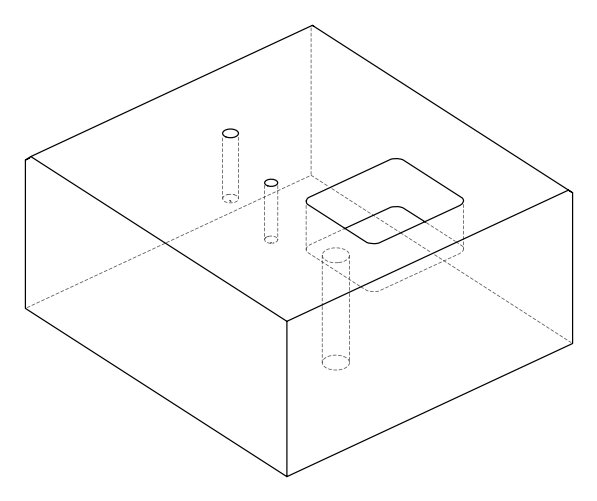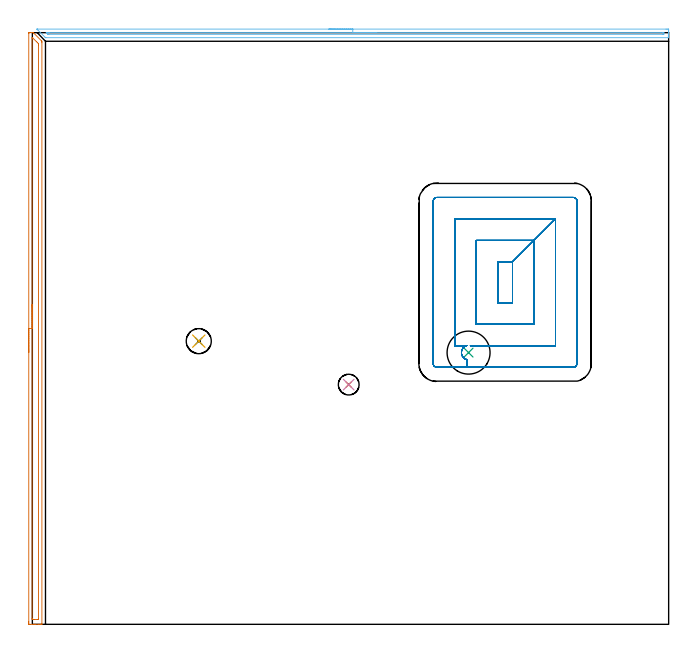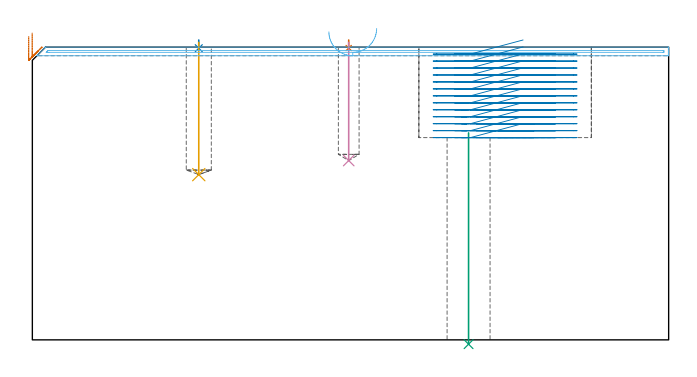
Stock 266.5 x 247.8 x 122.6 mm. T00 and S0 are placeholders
(PLAN: 8 operations, 5 tool changes, 28.2 min)
(1 SPOT_DRILL | STEP1POCKET | NXT0321_9005460120000 | 0.03 min | 0 mm3)
(2 SPOT_DRILL_1 | STEP1POCKET_1 | NXT0321_9005460120000 | 0.03 min | 1 mm3)
(3 INDEXABLE_INSERT_DRILL_THROUGH_HOLE_FROM_SOLID | STEP1HOLE | NXT0302_007 | 0.36 min | 31173 mm3)
(4 DRILL_BLIND_HOLE_INTO_CENTER | STEP1POCKET | UGT0301_203 | 0.2 min | 2713 mm3)
(5 DRILL_BLIND_HOLE_INTO_CENTER_1 | STEP1POCKET_1 | NXT0301_076 | 0.22 min | 4502 mm3)
(6 AREA_MILL | FG_CHAMFER_SURFACE | UGT0205_001 | 4.36 min | 1729 mm3)
(7 AREA_MILL_1 | FG_CHAMFER_SURFACE_1 | UGT0205_001 | 4.14 min | 3721 mm3)
(8 MILL_RECTANGULAR_POCKET | POCKET_RECTANGULAR_STRAIGHT | NXT0201_011 | Follow Part, ap 3, ae 75% | 18.83 min | 215951 mm3)
(TOOL NXT0321_9005460120000 | NC Spot Drill, 142deg, 12mm, Carbide, Uncoated | D12 PA142 FL30 Z2)
(TOOL NXT0302_007 | Index. Insert Drill 18mm [880-D1800L25-05] | D18 PA176 FL90 Z2)
(TOOL UGT0301_203 | Twist Drill 8.7 mm | D8.7 PA118 FL80 Z2)
(TOOL NXT0301_076 | Carbide Drill 10.5mm [860.1-1050-032A1-MM 2214] | D10.5 PA140 FL55 Z2)
(TOOL UGT0205_001 | Chamfer Mill 20 x 3 x 45 deg. | D20 FL50 Z2)
(TOOL NXT0201_011 | ENDMILL 12mm [2P460-1200-NA 1630] | D12 FL38 Z6)
(OP 1 SPOT_DRILL)
G17 G21 G94 G90
T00 M6
G54
G17 G0 G90 X132.5 Y100.4 S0 M3
G43 Z132.6 H0
G94 G81 G98 Z122.226 F250. R125.6
G80
M5
M2
(OP 2 SPOT_DRILL_1)
G17 G21 G94 G90
T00 M6
G54
G17 G0 G90 X69.7 Y118.6 S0 M3
G43 Z132.6 H0
G94 G81 G98 Z122.148 F250. R125.6
G80
M5
M2
(OP 3 INDEXABLE_INSERT_DRILL_THROUGH_HOLE_FROM_SOLID)
G17 G21 G94 G90
T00 M6
G54
G17 G0 G90 X182.7 Y113.8 S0 M3
G43 Z132.6 H1
G94 G81 G98 Z-1.814 F250. R86.7
G80
M5
M2
(OP 4 DRILL_BLIND_HOLE_INTO_CENTER)
G17 G21 G94 G90
T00 M6
G54
G17 G0 G90 X132.5 Y100.4 S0 M3
G43 Z132.6 H0
G94 G81 G98 Z75.1 F250. R124.6
G80
M5
M2
(OP 5 DRILL_BLIND_HOLE_INTO_CENTER_1)
G17 G21 G94 G90
T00 M6
G54
G17 G0 G90 X69.7 Y118.6 S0 M3
G43 Z132.6 H1
G94 G81 G98 Z69.2 F250. R124.6
G80
M5
M2
(OP 6 AREA_MILL)
G17 G21 G94 G90
T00 M6
G54
G17 G0 G90 X124.2 Y249.3 S1061 M3
G43 Z132.6 H0
Z129.
G94 G1 X124.238 Z128.128 F250.
X124.352 Z127.264
X124.541 Z126.412
X124.803 Z125.58
X125.137 Z124.774
X125.54 Z124.
X126.009 Z123.264
X126.54 Z122.572
X127.129 Z121.929
X127.772 Z121.34
X128.464 Z120.808
X129.2 Z120.34
X129.974 Z119.937
X130.78 Z119.603
X131.612 Z119.341
X132.464 Z119.152
X133.329 Z119.038
X134.2 Z119.
X265.409
X265.89 Y249.299 Z119.001
X266.364 Y249.294 Z119.003
X266.491 Y249.29 Z119.004
X266.5 Y248.825 Z119.469
Y248.266 Z120.031
Y247.942 Z120.354
Y247.383 Z120.913
Y247.058 Z121.236
Y246.409 Z121.89
Y246.049 Z122.25
Y245.712 Z122.578
X266.493 Y245.702 Z122.588
X266.336 Y245.7 Z122.6
X5.635
X5.504 Y245.704 Z122.589
X5.493 Y245.711 Z122.582
X5.32 Y245.88 Z122.419
X2.198 Y249.001 Z119.297
X2.064 Y249.136 Z119.162
X1.941 Y249.266 Z119.032
X1.916 Y249.296 Z119.002
X2.047 Y249.3 Z119.
X2.064
X134.2
Y247.886 Z120.414
X264.161 Y247.885 Z120.415
X264.486 Y247.879 Z120.421
X264.49 Y247.775 Z120.525
X264.497 Y247.553 Z120.747
X264.491 Y247.304 Z120.996
X264.484 Y247.121 Z121.179
X263.991 Y247.114 Z121.186
X6.9
X6.696 Y247.116 Z121.184
X6.594 Y247.119 Z121.181
X6.548 Y247.121 Z121.179
X6.41 Y247.252 Z121.048
X6.082 Y247.571 Z120.729
X5.878 Y247.78 Z120.52
X5.794 Y247.868 Z120.432
X6.082 Y247.882 Z120.418
X6.14 Y247.884 Z120.416
X6.918 Y247.886 Z120.414
X134.2
X135.072 Z120.452
X135.937 Z120.566
X136.788 Z120.755
X137.62 Z121.017
X138.426 Z121.351
X139.2 Z121.754
X139.936 Z122.223
X140.628 Z122.754
X141.271 Z123.343
X141.861 Z123.986
X142.392 Z124.678
X142.86 Z125.414
X143.263 Z126.188
X143.597 Z126.994
X143.859 Z127.826
X144.048 Z128.678
X144.162 Z129.543
X144.2 Z130.414
G0 Z132.6
M5
M2
(OP 7 AREA_MILL_1)
G17 G21 G94 G90
T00 M6
G54
G17 G0 G90 X-1.5 Y113.9 S1061 M3
G43 Z132.6 H0
Z127.1
G94 G1 Y113.938 Z126.228 F250.
Y114.052 Z125.363
Y114.241 Z124.512
Y114.503 Z123.68
Y114.837 Z122.874
Y115.24 Z122.1
Y115.708 Z121.364
Y116.24 Z120.672
Y116.829 Z120.029
Y117.472 Z119.44
Y118.164 Z118.908
Y118.9 Z118.44
Y119.674 Z118.037
Y120.48 Z117.703
Y121.312 Z117.441
Y122.164 Z117.252
Y123.028 Z117.138
Y123.9 Z117.1
Y247.45
X-1.497 Y247.629 Z117.103
X-1.491 Y247.798 Z117.105
X-1.308 Y247.8 Z117.288
X-0.968 Z117.627
X-0.014 Z118.585
X0.363 Y247.797 Z118.962
X0.393 Y247.795 Z118.991
X0.42 Y247.778 Z119.018
X0.546 Y247.655 Z119.145
X3.915 Y244.285 Z122.514
X4. Y244.206 Z122.584
Y243.609 Z122.6
Y0.171
X3.997 Y0.01 Z122.588
X3.968 Y0.008 Z122.559
X3.592 Y0. Z122.191
X3.261 Z121.861
X2.581 Z121.176
X1.353 Z119.95
X0.806 Z119.401
X0.193 Z118.788
X-0.968 Y0.001 Z117.628
X-1.212 Y0.003 Z117.384
X-1.491 Y0.008 Z117.105
X-1.493 Y0.089 Z117.103
X-1.498 Y0.618 Z117.102
X-1.5 Y1.154 Z117.1
Y123.9
X-0.086 Z118.514
Y245.395
X-0.081 Y245.79 Z118.519
X-0.056 Z118.544
X-0.03 Y245.77 Z118.57
X0.026 Y245.72 Z118.626
X0.136 Y245.613 Z118.736
X1.694 Y244.056 Z120.294
X2.139 Y243.609 Z120.739
X2.581 Y243.158 Z121.181
X2.586 Y242.71 Z121.186
Y2.405
X2.581 Y2.01 Z121.181
X2.093 Y2.002 Z120.693
X0.806 Y2.001 Z119.406
X0.318 Y2.003 Z118.918
X-0.081 Y2.01 Z118.519
X-0.086 Y2.405 Z118.514
Y2.41
Y123.9
Y124.772 Z118.552
Y125.636 Z118.666
Y126.488 Z118.855
Y127.32 Z119.117
Y128.126 Z119.451
Y128.9 Z119.854
Y129.636 Z120.323
Y130.328 Z120.854
Y130.971 Z121.443
Y131.56 Z122.086
Y132.092 Z122.778
Y132.56 Z123.514
Y132.963 Z124.288
Y133.297 Z125.094
Y133.559 Z125.926
Y133.748 Z126.778
Y133.862 Z127.643
Y133.9 Z128.514
G0 Z132.6
M5
M2
(OP 8 MILL_RECTANGULAR_POCKET)
G17 G21 G94 G90
T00 M6
G54
G17 G0 G90 X205.532 Y116.7 S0 M3
G43 Z132.6 H1
Z125.6
G94 G1 X183.455 Z119.685 F250.
X219.1 F500.
Y169.8
X210.1 Y160.8
X201.1 Y151.8
X194.9
Y134.7
X201.1
Y151.8
X210.1 Y160.8
X185.9
Y125.7
X210.1
Y160.8
X219.1 Y169.8
X176.9
Y116.7
X181.944
G3 X181.687 Y116.621 R2.995
X181.339 Y116.47 R2.994
X181.158 Y116.369 R3.002
X180.491 Y111.777 R3.002
X181.18 Y111.216 R3.002
X181.45 Y111.076 R3.005
X181.944 Y110.901 R3.006
G1 Y107.7
X226.6
G3 X228.1 Y109.2 R1.5
G1 Y177.3
G3 X226.6 Y178.8 R1.5
G1 X169.4
G3 X167.9 Y177.3 R1.5
G1 Y109.2
G3 X169.4 Y107.7 R1.5
G1 X181.944
X182.944
G0 X205.532 Y116.7 Z122.685
G1 X183.455 Z116.769 F250.
X219.1 F500.
Y169.8
X210.1 Y160.8
X201.1 Y151.8
X194.9
Y134.7
X201.1
Y151.8
X210.1 Y160.8
X185.9
Y125.7
X210.1
Y160.8
X219.1 Y169.8
X176.9
Y116.7
X181.944
G3 X181.678 Y116.617 R2.995
X181.339 Y116.47 R2.994
X181.155 Y116.367 R3.002
X180.48 Y111.789 R3.002
X181.18 Y111.216 R3.002
X181.448 Y111.077 R3.005
X181.944 Y110.901 R3.006
G1 Y107.7
X226.6
G3 X228.1 Y109.2 R1.5
G1 Y177.3
G3 X226.6 Y178.8 R1.5
G1 X169.4
G3 X167.9 Y177.3 R1.5
G1 Y109.2
G3 X169.4 Y107.7 R1.5
G1 X181.944
X182.944
G0 X205.53 Y116.7 Z119.769
G1 X183.454 Z113.854 F250.
X219.1 F500.
Y169.8
X210.1 Y160.8
X201.1 Y151.8
X194.9
Y134.7
X201.1
Y151.8
X210.1 Y160.8
X185.9
Y125.7
X210.1
Y160.8
X219.1 Y169.8
X176.9
Y116.7
X181.945
G3 X181.337 Y116.469 R2.996
X181.155 Y116.367 R3.001
X181.182 Y111.215 R3.002
X181.945 Y110.901 R3.006
G1 Y107.7
X226.6
G3 X228.1 Y109.2 R1.5
G1 Y177.3
G3 X226.6 Y178.8 R1.5
G1 X169.4
G3 X167.9 Y177.3 R1.5
G1 Y109.2
G3 X169.4 Y107.7 R1.5
G1 X181.945
X182.945
G0 X205.53 Y116.7 Z116.854
G1 X183.454 Z110.938 F250.
X219.1 F500.
Y169.8
X210.1 Y160.8
X201.1 Y151.8
X194.9
Y134.7
X201.1
Y151.8
X210.1 Y160.8
X185.9
Y125.7
X210.1
Y160.8
X219.1 Y169.8
X176.9
Y116.7
X181.945
G3 X181.337 Y116.469 R2.996
X181.162 Y116.371 R3.001
X181.182 Y111.215 R3.002
X181.449 Y111.077 R3.006
X181.945 Y110.901 R3.006
G1 Y107.7
X226.6
G3 X228.1 Y109.2 R1.5
G1 Y177.3
G3 X226.6 Y178.8 R1.5
G1 X169.4
G3 X167.9 Y177.3 R1.5
G1 Y109.2
G3 X169.4 Y107.7 R1.5
G1 X181.945
X182.945
G0 X205.532 Y116.7 Z113.938
G1 X183.455 Z108.023 F250.
X219.1 F500.
Y169.8
X210.1 Y160.8
X201.1 Y151.8
X194.9
Y134.7
X201.1
Y151.8
X210.1 Y160.8
X185.9
Y125.7
X210.1
Y160.8
X219.1 Y169.8
X176.9
Y116.7
X181.944
G3 X181.326 Y116.463 R2.995
X181.15 Y111.234 R3.002
G1 X181.182 Y111.215
G3 X181.449 Y111.077 R3.006
X181.944 Y110.901 R3.006
G1 Y107.7
X226.6
G3 X228.1 Y109.2 R1.5
G1 Y177.3
G3 X226.6 Y178.8 R1.5
G1 X169.4
G3 X167.9 Y177.3 R1.5
G1 Y109.2
G3 X169.4 Y107.7 R1.5
G1 X181.944
X182.944
G0 X205.532 Y116.7 Z111.023
G1 X183.455 Z105.108 F250.
X219.1 F500.
Y169.8
X210.1 Y160.8
X201.1 Y151.8
X194.9
Y134.7
X201.1
Y151.8
X210.1 Y160.8
X185.9
Y125.7
X210.1
Y160.8
X219.1 Y169.8
X176.9
Y116.7
X181.944
G3 X181.337 Y116.469 R2.995
X181.155 Y116.367 R3.001
X181.182 Y111.215 R3.002
X181.944 Y110.901 R3.006
G1 Y107.7
X226.6
G3 X228.1 Y109.2 R1.5
G1 Y177.3
G3 X226.6 Y178.8 R1.5
G1 X169.4
G3 X167.9 Y177.3 R1.5
G1 Y109.2
G3 X169.4 Y107.7 R1.5
G1 X181.944
X182.944
G0 X205.532 Y116.7 Z108.108
G1 X183.455 Z102.192 F250.
X219.1 F500.
Y169.8
X210.1 Y160.8
X201.1 Y151.8
X194.9
Y134.7
X201.1
Y151.8
X210.1 Y160.8
X185.9
Y125.7
X210.1
Y160.8
X219.1 Y169.8
X176.9
Y116.7
X181.944
X181.774 Y116.65
G3 X181.347 Y116.474 R2.994
X181.183 Y111.215 R3.001
X181.944 Y110.902 R3.012
G1 Y107.7
X226.6
G3 X228.1 Y109.2 R1.5
G1 Y177.3
G3 X226.6 Y178.8 R1.5
G1 X169.4
G3 X167.9 Y177.3 R1.5
G1 Y109.2
G3 X169.4 Y107.7 R1.5
G1 X181.944
X182.944
G0 X205.532 Y116.7 Z105.192
G1 X183.455 Z99.277 F250.
X219.1 F500.
Y169.8
X210.1 Y160.8
X201.1 Y151.8
X194.9
Y134.7
X201.1
Y151.8
X210.1 Y160.8
X185.9
Y125.7
X210.1
Y160.8
X219.1 Y169.8
X176.9
Y116.7
X181.944
G3 X181.347 Y116.474 R2.994
X180.921 Y116.21 R3.001
X181.132 Y111.245 R3.002
G1 X181.183 Y111.215
G3 X181.944 Y110.902 R3.012
G1 Y107.7
X226.6
G3 X228.1 Y109.2 R1.5
G1 Y177.3
G3 X226.6 Y178.8 R1.5
G1 X169.4
G3 X167.9 Y177.3 R1.5
G1 Y109.2
G3 X169.4 Y107.7 R1.5
G1 X181.944
X182.944
G0 X205.532 Y116.7 Z102.277
G1 X183.455 Z96.362 F250.
X219.1 F500.
Y169.8
X210.1 Y160.8
X201.1 Y151.8
X194.9
Y134.7
X201.1
Y151.8
X210.1 Y160.8
X185.9
Y125.7
X210.1
Y160.8
X219.1 Y169.8
X176.9
Y116.7
X181.944
G3 X181.337 Y116.469 R2.995
X181.155 Y116.367 R3.001
X181.182 Y111.215 R3.002
X181.944 Y110.901 R3.006
G1 Y107.7
X226.6
G3 X228.1 Y109.2 R1.5
G1 Y177.3
G3 X226.6 Y178.8 R1.5
G1 X169.4
G3 X167.9 Y177.3 R1.5
G1 Y109.2
G3 X169.4 Y107.7 R1.5
G1 X181.944
X182.944
G0 X205.509 Y116.7 Z99.362
G1 X183.432 Z93.446 F250.
X219.1 F500.
Y169.8
X210.1 Y160.8
X201.1 Y151.8
X194.9
Y134.7
X201.1
Y151.8
X210.1 Y160.8
X185.9
Y125.7
X210.1
Y160.8
X219.1 Y169.8
X176.9
Y116.7
X181.959
G3 X181.155 Y116.367 R3.011
X181.158 Y111.229 R3.001
G1 X181.184 Y111.214
X181.316 Y111.142
G3 X181.959 Y110.897 R3.006
G1 Y107.7
X226.6
G3 X228.1 Y109.2 R1.5
G1 Y177.3
G3 X226.6 Y178.8 R1.5
G1 X169.4
G3 X167.9 Y177.3 R1.5
G1 Y109.2
G3 X169.4 Y107.7 R1.5
G1 X181.959
X182.959
G0 X205.509 Y116.7 Z96.446
G1 X183.432 Z90.531 F250.
X219.1 F500.
Y169.8
X210.1 Y160.8
X201.1 Y151.8
X194.9
Y134.7
X201.1
Y151.8
X210.1 Y160.8
X185.9
Y125.7
X210.1
Y160.8
X219.1 Y169.8
X176.9
Y116.7
X181.959
G3 X181.155 Y116.367 R3.011
X181.149 Y111.235 R3.001
G1 X181.184 Y111.214
X181.316 Y111.142
G3 X181.959 Y110.897 R3.006
G1 Y107.7
X226.6
G3 X228.1 Y109.2 R1.5
G1 Y177.3
G3 X226.6 Y178.8 R1.5
G1 X169.4
G3 X167.9 Y177.3 R1.5
G1 Y109.2
G3 X169.4 Y107.7 R1.5
G1 X181.959
X182.959
G0 X205.529 Y116.7 Z93.531
G1 X183.453 Z87.615 F250.
X219.1 F500.
Y169.8
X210.1 Y160.8
X201.1 Y151.8
X194.9
Y134.7
X201.1
Y151.8
X210.1 Y160.8
X185.9
Y125.7
X210.1
Y160.8
X219.1 Y169.8
X176.9
Y116.7
X181.946
G3 X181.334 Y116.468 R2.997
X181.155 Y116.367 R3.001
X181.174 Y111.22 R3.001
X181.454 Y111.074 R3.
X181.946 Y110.901 R3.006
G1 Y107.7
X226.6
G3 X228.1 Y109.2 R1.5
G1 Y177.3
G3 X226.6 Y178.8 R1.5
G1 X169.4
G3 X167.9 Y177.3 R1.5
G1 Y109.2
G3 X169.4 Y107.7 R1.5
G1 X181.946
X182.946
G0 X205.532 Y116.7 Z90.615
G1 X183.455 Z84.7 F250.
X219.1 F500.
Y169.8
X210.1 Y160.8
X201.1 Y151.8
X194.9
Y134.7
X201.1
Y151.8
X210.1 Y160.8
X185.9
Y125.7
X210.1
Y160.8
X219.1 Y169.8
X176.9
Y116.7
X181.944
G3 X181.337 Y116.469 R2.995
X181.155 Y116.367 R3.001
X180.612 Y111.652 R3.002
X181.174 Y111.22 R3.001
X181.516 Y111.047 R3.
X181.944 Y110.901 R3.004
G1 Y107.7
X226.6
G3 X228.1 Y109.2 R1.5
G1 Y177.3
G3 X226.6 Y178.8 R1.5
G1 X169.4
G3 X167.9 Y177.3 R1.5
G1 Y109.2
G3 X169.4 Y107.7 R1.5
G1 X181.944
X182.944
G0 Z132.6
M5
M2
